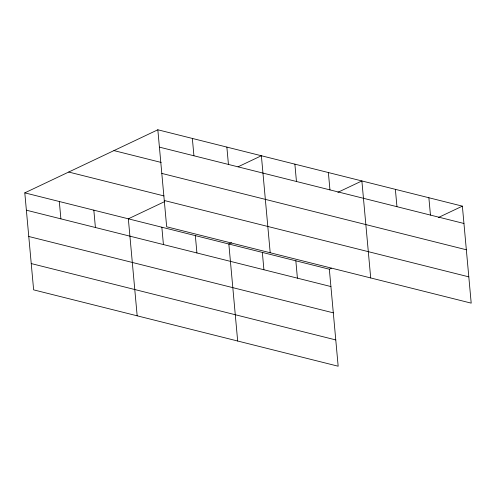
<?xml version="1.0" encoding="UTF-8"?>
<svg xmlns="http://www.w3.org/2000/svg" width="496" height="496" viewBox="0 0 496 496"><rect width="100%" height="100%" fill="white"/><g stroke="black" fill="none" stroke-linecap="round" stroke-linejoin="round"><path stroke-width="0.74" d="M331.396 268.237L329.338 269.21L338.167 366.215L33.629 289.856L24.8 192.857L157.833 129.785L462.371 206.144L471.2 303.143L166.662 226.79L157.833 129.785M164.697 201.581L128.34 218.817L137.169 315.816M238.055 166.805L261.38 155.75L270.202 252.749M231.582 242.711L228.842 244.013L237.671 341.019M337.869 192.33L361.875 180.947L370.704 277.946M438.365 217.527L462.371 206.144M159.414 147.132L463.952 223.485M113.931 150.598L161.2 162.452M161.808 173.414L466.345 249.773M68.702 172.044L163.99 195.932M164.269 200.502L468.807 276.855M24.8 192.857L329.338 269.21M26.381 210.199L330.919 286.558M28.768 236.487L333.306 312.846M31.236 263.568L335.773 339.927M428.873 197.743L430.454 215.084M395.374 189.342L396.955 206.689M328.377 172.546L329.952 189.887M294.878 164.145L296.453 181.493M295.839 260.815L297.414 278.157M262.341 252.414L263.915 269.756M226.864 147.095L228.439 164.436M192.349 138.44L193.93 155.781M195.343 235.619L196.918 252.96M161.845 227.218L163.42 244.559M93.831 210.161L95.406 227.509M59.315 201.512L60.89 218.854"/></g></svg>
